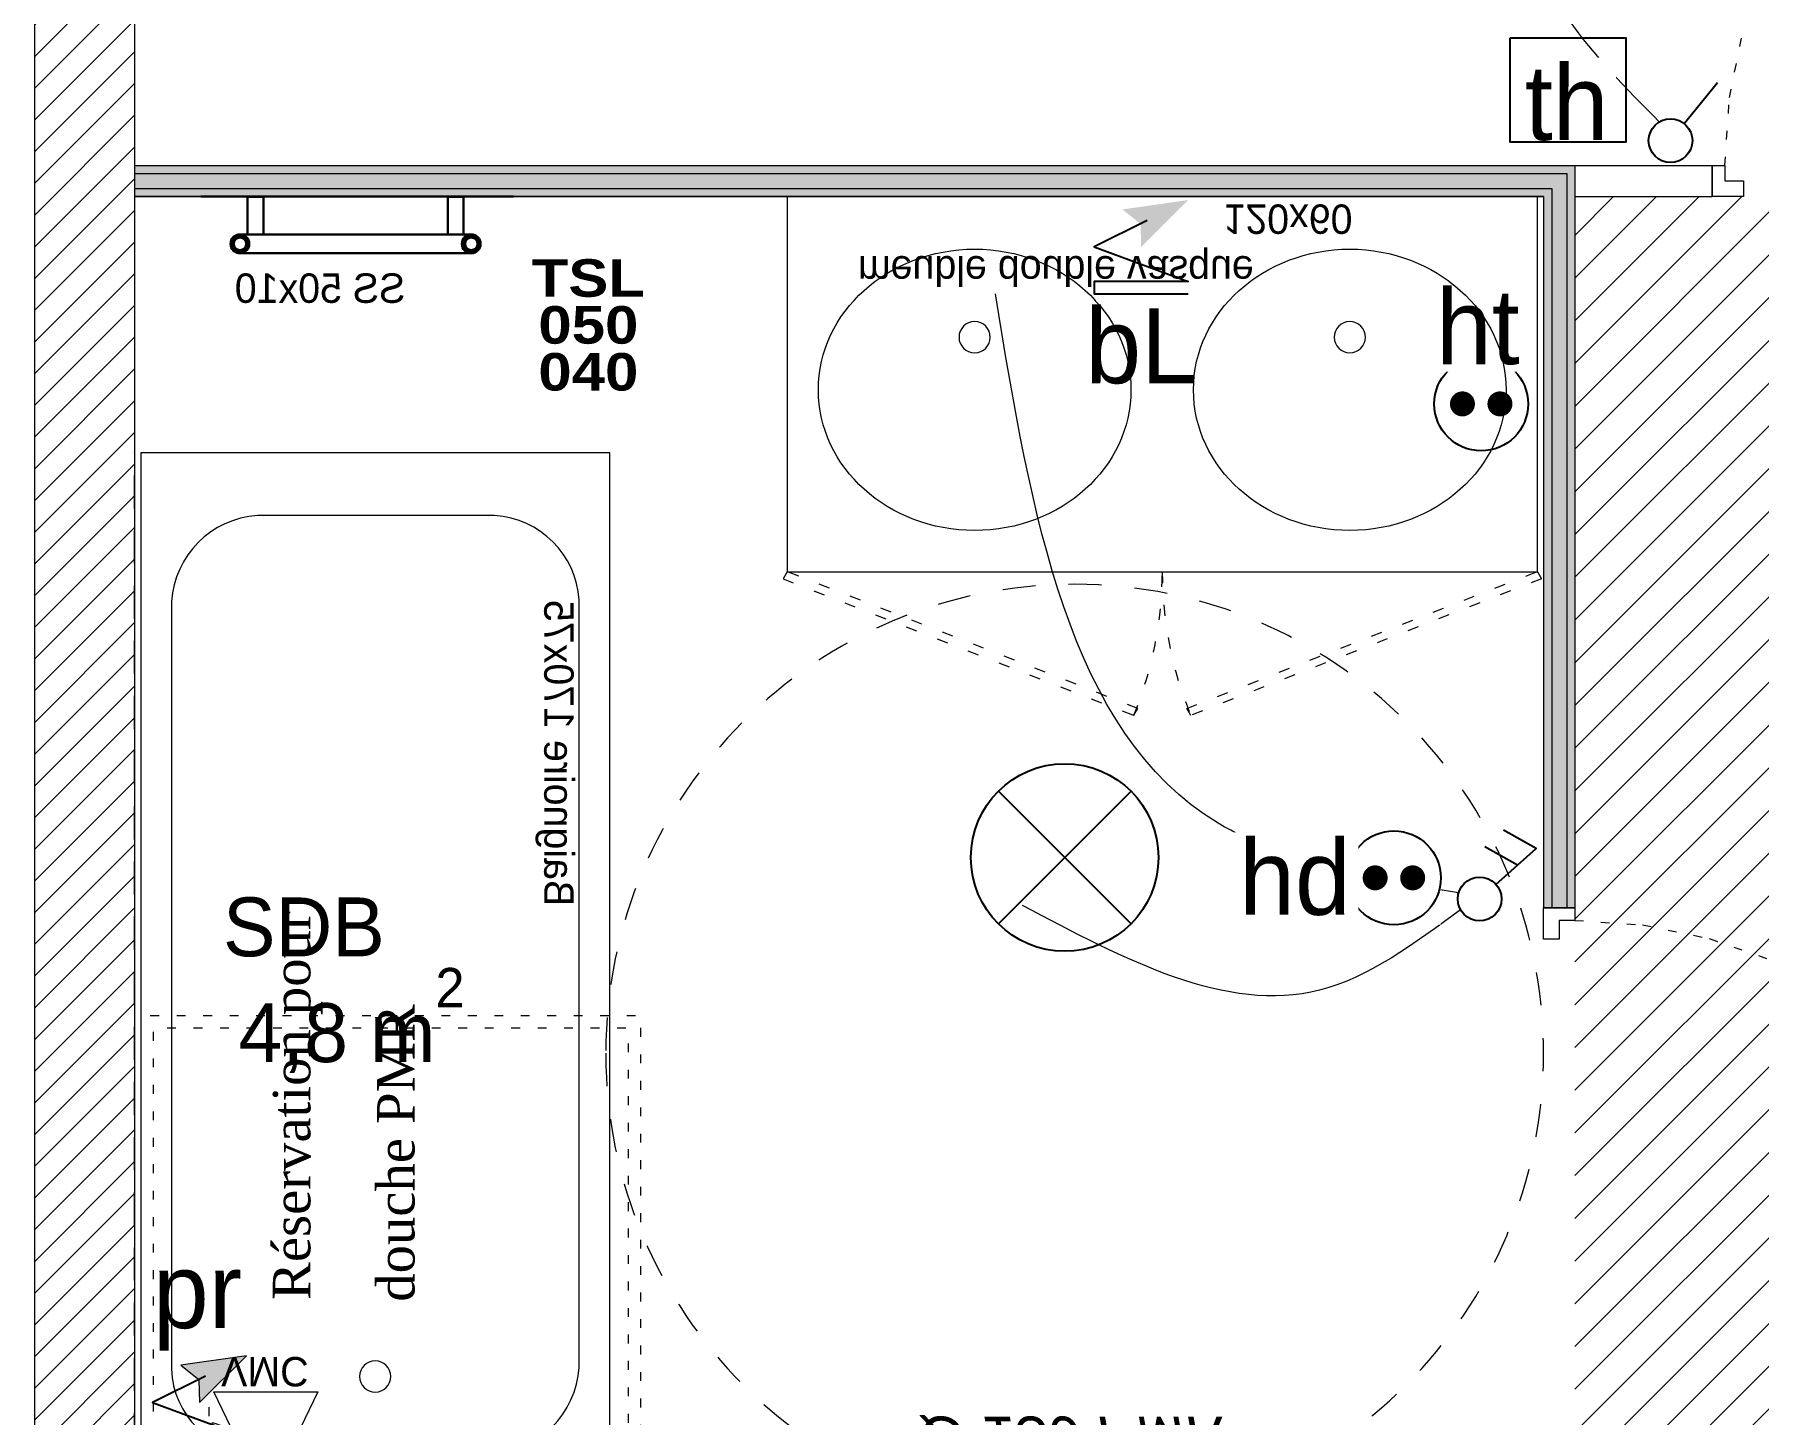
# Model space of a CAD drawing. Header units: centimetres. Extents: x 2666 to 9670, y 1889 to 5633.
# Drawn here: x 6209.9 to 6485.6, y 4415.6 to 4636.3 of the extents above; entities that cross this region are included whole.
import ezdxf

# ---------------------------------------------------------------- set-up
doc = ezdxf.new("R2010")
doc.units = ezdxf.units.CM
doc.header["$LTSCALE"] = 12.7
for name, pattern in [('Style de ligne -1', [0.83328, 0.41656, -0.41672]), ('Style de ligne -11', [0.694444, 0.41656, -0.277884]), ('Style de ligne -18', [0.328084, 0.109361, -0.218723]), ('Style de ligne -19', [0.333333, 0.111111, -0.222222]), ('Style de ligne -5', [0.41656, 0.13885, -0.27771]), ('VW-01', [0.83312, 0.41656, -0.41656])]:
    doc.linetypes.add(name, pattern=pattern)
for name, color, linetype, lineweight in [('B BATI-équipement-sanitaires', 7, 'Continuous', 5), ('B Faux plafonds', 7, 'Continuous', 5), ('B GÈnÈral', 7, 'Continuous', 5), ('B Général', 7, 'Continuous', 5), ('C ANNOTATIONS-PMR', 7, 'Style de ligne -5', 5), ('C ANNOTATIONS-prestations', 7, 'Continuous', 5), ('C ANNOTATIONS-texte', 7, 'Continuous', 5), ('C ANNOTATIONS-texte surfaces', 7, 'Continuous', 5), ('F REMPLISSAGE-vert clair', 7, 'Continuous', 13), ('F REMPLISSAGE-vert clair-1', 7, 'Continuous', 5), ('F REMPLISSAGE-vert foncÈ', 7, 'Continuous', 5), ('F REMPLISSAGE-vert foncé', 7, 'Continuous', 13), ('prlm-ELEC-CFO', 1, 'Continuous', 25)]:
    doc.layers.add(name, color=color, linetype=linetype, lineweight=lineweight)
doc.layers.add('B faience', color=7, linetype='Style de ligne -11', lineweight=13, true_color=0x0040ff)
doc.layers.add('D SURFACES-shab', color=1, linetype='Continuous', lineweight=5, true_color=0xff0000)
doc.layers.add('prlm-CHAUFF-CONV', color=20, linetype='Continuous')
doc.layers.add('prlm-MOD-PB', color=123, linetype='Continuous')
doc.styles.add('Eurostile', font='')
doc.styles.add('Eurostile (italic)', font='')
doc.styles.add('prlm-chauff-rad', font='ariblk.ttf', dxfattribs={"height": 12})
doc.styles.add('prlm-elec-cfa', font='comic.ttf', dxfattribs={"height": 12})
doc.styles.add('prlm-elec-cfo', font='comic.ttf', dxfattribs={"height": 12})
doc.styles.add('prlm-vmc', font='pala.ttf', dxfattribs={"height": 14})
doc.styles.get('Eurostile').set_extended_font_data('Eurostile')
doc.styles.get('Eurostile (italic)').set_extended_font_data('Eurostile', italic=True)

# ---------------------------------------------------------------- blocks, each defined once
blk = doc.blocks.new('xi.SA')
at = {"layer": 'prlm-ELEC-CFO', "color": 0}
blk.add_lwpolyline([(0.2, -1.28), (5.5, 5.28)], dxfattribs=at)
blk.add_circle((-2, -4), 3.5, dxfattribs=at)
blk = doc.blocks.new('xi.BL')
at = {"color": 0, "lineweight": 5}
blk.add_wipeout([(-7.5, -7.5), (7.5, -7.5), (7.5, 7.5), (-7.5, 7.5)], dxfattribs=at).dxf.layer = 'prlm-ELEC-CFO'
at = {"layer": 'prlm-ELEC-CFO', "lineweight": 5}
blk.add_hatch(color=0, dxfattribs=at).paths.add_polyline_path([(-3, 6), (-0.1, 3.7), (0, 0), (7.5, 7.5)])
at = {"layer": 'prlm-ELEC-CFO', "color": 0}
blk.add_lwpolyline([(0.95, 4.23), (-7.5, 0), (7.5, -5.5), (-7.5, -5.5), (-7.5, -7.5), (7.5, -7.5)], dxfattribs=at)
blk = doc.blocks.new('xi.PTCE')
at = {"layer": 'prlm-ELEC-CFO', "color": 0}
for points in [[(-10.61, 10.61), (10.61, -10.61)], [(10.61, 10.61), (-10.61, -10.61)]]:
    blk.add_lwpolyline(points, dxfattribs=at)
at = {"layer": 'prlm-ELEC-CFO', "color": 0, "linetype": 'ByBlock'}
blk.add_circle((0, 0), 15, dxfattribs=at)
blk = doc.blocks.new('xi.DA')
at = {"layer": 'prlm-ELEC-CFO', "color": 0}
for points in [[(0.61, -1.67), (7.04, 4.05), (1.81, 7.01)], [(4.05, 1.39), (-1.17, 4.34)]]:
    blk.add_lwpolyline(points, dxfattribs=at)
blk.add_circle((-2, -4), 3.5, dxfattribs=at)
blk = doc.blocks.new('xi.PCHD')
at = {"color": 0, "lineweight": 5}
blk.add_wipeout([(-7.5, -7.5), (7.5, -7.5), (7.5, 7.5), (-7.5, 7.5)], dxfattribs=at).dxf.layer = 'prlm-ELEC-CFO'
at = {"layer": 'prlm-ELEC-CFO', "color": 0, "linetype": 'ByBlock', "lineweight": 5, "const_width": 2}
for points in [[(-4, 0, 1), (-2, 0, 1)], [(2, 0, 1), (4, 0, 1)]]:
    blk.add_lwpolyline(points, format="xyb", close=True, dxfattribs=at)
at = {"layer": 'prlm-ELEC-CFO', "color": 0, "linetype": 'ByBlock', "lineweight": -2}
blk.add_circle((0, 0), 7.5, dxfattribs=at)
blk = doc.blocks.new('xi.PCHT')
at = {"color": 0, "lineweight": 5}
blk.add_wipeout([(-7.5, -7.5), (7.5, -7.5), (7.5, 7.5), (-7.5, 7.5)], dxfattribs=at).dxf.layer = 'prlm-ELEC-CFO'
at = {"layer": 'prlm-ELEC-CFO', "color": 0, "linetype": 'ByBlock', "lineweight": 5, "const_width": 2}
for points in [[(-4, 0, 1), (-2, 0, 1)], [(2, 0, 1), (4, 0, 1)]]:
    blk.add_lwpolyline(points, format="xyb", close=True, dxfattribs=at)
at = {"layer": 'prlm-ELEC-CFO', "color": 0, "linetype": 'ByBlock', "lineweight": -2}
blk.add_circle((0, 0), 7.5, dxfattribs=at)
blk = doc.blocks.new('xi.PR')
at = {"layer": 'prlm-ELEC-CFO', "lineweight": 5}
blk.add_hatch(color=0, dxfattribs=at).paths.add_polyline_path([(-3, 6), (-0.1, 3.7), (0, 0), (7.5, 7.5)])
at = {"layer": 'prlm-ELEC-CFO', "color": 0, "lineweight": 5, "flags": 128}
blk.add_lwpolyline([(-3, 6), (-0.1, 3.7), (0, 0), (7.5, 7.5)], close=True, dxfattribs=at)
at = {"layer": 'prlm-ELEC-CFO', "color": 0}
blk.add_lwpolyline([(0.95, 4.23), (-7.5, 0), (7.5, -5.5), (-7.5, -5.5), (-7.5, -7.5), (7.5, -7.5)], dxfattribs=at)
blk = doc.blocks.new('VMC')
at = {"layer": 'B Général', "color": 7, "linetype": 'Style de ligne -1', "lineweight": 13}
blk.add_line((0, 10.77), (0, 17), dxfattribs=at)
at = {"layer": 'B Général', "color": 250, "linetype": 'Continuous', "lineweight": 5, "true_color": 0x444444, "flags": 128}
blk.add_lwpolyline([(0, 10.77), (-8.34, -6.52), (8.34, -6.52)], close=True, dxfattribs=at)
at = {"layer": 'C ANNOTATIONS-prestations', "insert": (-7.15, -7.39), "char_height": 4.706, "attachment_point": 1, "line_spacing_factor": 0.894142, "style": 'Eurostile'}
blk.add_mtext('VMC', dxfattribs=at)
blk = doc.blocks.new('Groupe-11-1')
at = {"layer": 'B Général', "color": 252, "linetype": 'Style de ligne -19', "lineweight": 5, "true_color": 0x989898}
for p, q in [((-29.11, -35.61), (-29.11, -22.61)), ((-22.61, -29.11), (-35.61, -29.11))]:
    blk.add_line(p, q, dxfattribs=at)
at = {"layer": 'B Général', "color": 252, "linetype": 'Style de ligne -19', "lineweight": 5, "true_color": 0x989898, "flags": 128}
for points in [[(-40, -40), (-40, 40), (40, 40), (40, -40)], [(-38, -38), (-38, 38), (38, 38), (38, -38)]]:
    blk.add_lwpolyline(points, close=True, dxfattribs=at)
at = {"layer": 'B Général', "color": 252, "linetype": 'Style de ligne -19', "lineweight": 5, "true_color": 0x989898}
for radius in [4, 3]:
    blk.add_circle((-29.11, -29.11), radius, dxfattribs=at)
blk = doc.blocks.new('Douche pointillée')
at = {"layer": 'B Général', "color": 252, "true_color": 0x989898}
blk.add_blockref('Groupe-11-1', (0, 0), dxfattribs=at)
blk = doc.blocks.new('Baignoire 75_170')
at = {"layer": 'B faience', "lineweight": 18, "flags": 128}
blk.add_lwpolyline([(-85, 38.5), (-85, -37.5), (86, -37.5)], dxfattribs=at)
at = {"layer": 'B Général', "color": 7, "linetype": 'Continuous', "lineweight": 5, "flags": 128}
blk.add_lwpolyline([(-84, -36.5), (-84, 38.5), (86, 38.5), (86, -36.5)], close=True, dxfattribs=at)
blk.add_lwpolyline([(-74, -17.85), (-74, 19.85, -0.379059), (-60.25, 33.6), (62.5, 33.6, -0.377778), (76, 20.1), (76, -17.85, -0.374545), (62.25, -31.6), (-60.5, -31.6, -0.392593), (-74, -18.1)], format="xyb", close=True, dxfattribs=at)
at = {"layer": 'B Général', "color": 7, "linetype": 'Continuous', "lineweight": 5}
blk.add_circle((-61.7, 1), 2.5, dxfattribs=at)
at = {"layer": 'B Général', "color": 8, "true_color": 0x767676}
blk.add_blockref('Douche pointillée', (-44, 3.5), dxfattribs=at)
at = {"layer": 'C ANNOTATIONS-prestations', "insert": (62.5, 26.61), "char_height": 4.706, "width": 80, "attachment_point": 9, "line_spacing_factor": 0.894142, "style": 'Eurostile'}
blk.add_mtext('Baignoire 170x75', dxfattribs=at)
blk = doc.blocks.new('Rond 150_PMR')
at = {"layer": 'B Général', "color": 154, "linetype": 'VW-01', "lineweight": 5, "true_color": 0x0053a6}
blk.add_circle((0, 0), 75, dxfattribs=at)
at = {"layer": 'B Général', "color": 154, "true_color": 0x0053a6, "insert": (-61.5, 0), "char_height": 7.059, "attachment_point": 5, "rotation": 90, "line_spacing_factor": 0.894142, "style": 'Eurostile (italic)'}
blk.add_mtext('Ø 150 PMR', dxfattribs=at)

msp = doc.modelspace()

# ---------------------------------------------------------------- hatches: boundary and pattern name
at = {"layer": 'B Faux plafonds', "linetype": 'Continuous', "lineweight": 5, "true_color": 0xaaaaaa}
h = msp.add_hatch(dxfattribs=at)
h.set_pattern_fill('F_P__SOFFITE', color=253, style=0, pattern_type=2)
h.set_pattern_definition([(45, (0, 0.2205), (-3.5277778, 3.3072917), [])])
h.paths.add_polyline_path([(6852.89, 4471.39), (6928.53, 4471.39), (6928.53, 4393.39), (6935.53, 4393.39), (6935.53, 4423.22), (7146.53, 4423.22), (7146.53, 4290.76), (7120.2, 4290.76), (7120.2, 4225.66), (6805.89, 4225.66), (6805.89, 4300.39), (6456.27, 4300.39), (6456.27, 4610.39), (6576.26, 4610.39), (6576.27, 4420.39), (6696.27, 4420.39), (6696.27, 4393.39), (6696.34, 4393.39), (6696.34, 4393.39), (6852.89, 4393.39)])
at = {"layer": 'B GÈnÈral', "linetype": 'Continuous', "lineweight": 5}
h = msp.add_hatch(dxfattribs=at)
h.set_pattern_fill('50_BETON', style=0, pattern_type=2)
h.set_pattern_definition([(45, (0, 0), (2.4253472, -2.6458333), [])])
h.paths.add_polyline_path([(6209.89, 4282.39), (6225.89, 4300.39), (6225.89, 4917.49), (6209.89, 4917.49)])
at = {"layer": 'prlm-ELEC-CFO', "lineweight": 30}
h = msp.add_hatch(color=256, dxfattribs=at)
edge = h.paths.add_edge_path()
edge.add_arc((6242.75, 4602.84), 1.5, 180, 540)
edge = h.paths.add_edge_path(flags=17)
edge.add_arc((6242.75, 4602.84), 1, 180, 540)
h = msp.add_hatch(color=256, dxfattribs=at)
h.paths.add_polyline_path([(6281.25, 4602.84, 1), (6278.25, 4602.84, 1)])
h.paths.add_polyline_path([(6278.75, 4602.84, -1), (6280.75, 4602.84, -1)], flags=16)

# ---------------------------------------------------------------- linework, layer by layer
at = {"layer": 'B BATI-équipement-sanitaires', "color": 7, "linetype": 'Style de ligne -5', "lineweight": 5}
for p, q in [((6330.27, 4550.39), (6329.62, 4549.26)), ((6386.35, 4528.55), (6330.27, 4550.39)), ((6394.18, 4528.55), (6450.27, 4550.39)), ((6450.27, 4550.39), (6450.92, 4549.26)), ((6329.62, 4549.26), (6385.7, 4527.43)), ((6450.92, 4549.26), (6394.83, 4527.43)), ((6385.7, 4527.43), (6386.35, 4528.55)), ((6394.83, 4527.43), (6394.18, 4528.55))]:
    msp.add_line(p, q, dxfattribs=at)
for centre, start, end in [((6330.27, 4550.39), 337.5, 0), ((6450.27, 4550.39), 180, 202.5)]:
    msp.add_arc(centre, 60, start, end, dxfattribs=at)
at = {"layer": 'B GÈnÈral', "color": 9, "linetype": 'Continuous', "true_color": 0xc0dcc0}
msp.add_solid([(6456.27, 4615.39), (6451.27, 4610.39), (6456.27, 4496.64), (6451.27, 4496.64)], dxfattribs=at)
at = {"layer": 'B Général', "color": 7, "linetype": 'Continuous', "lineweight": 18}
for p, q in [((6209.89, 4917.49), (6209.89, 4282.39)), ((6225.89, 4883.39), (6225.89, 4300.39))]:
    msp.add_line(p, q, dxfattribs=at)
at = {"layer": 'B Général', "color": 7, "linetype": 'Continuous', "lineweight": 5}
for p, q in [((6209.89, 4917.49), (6209.89, 4282.39)), ((6225.89, 4883.39), (6225.89, 4300.39)), ((6456.27, 4615.39), (6478.26, 4615.39)), ((6478.26, 4615.39), (6478.26, 4610.39)), ((6456.27, 4610.39), (6478.26, 4610.39))]:
    msp.add_line(p, q, dxfattribs=at)
at = {"layer": 'B Général', "linetype": 'Style de ligne -18', "lineweight": 5}
for p, q in [((6480.99, 4626.22), (6483.16, 4636.87)), ((6480.26, 4615.39), (6480.99, 4626.22)), ((6456.27, 4494.64), (6467.1, 4493.91)), ((6467.1, 4493.91), (6477.75, 4491.74)), ((6477.75, 4491.74), (6488.03, 4488.17))]:
    msp.add_line(p, q, dxfattribs=at)
at = {"layer": 'B Général', "color": 98, "linetype": 'Continuous', "lineweight": 13, "true_color": 0x004400}
for p, q in [((6225.89, 4615.39), (6456.27, 4615.39)), ((6456.27, 4615.39), (6456.27, 4496.64)), ((6451.27, 4610.39), (6451.27, 4496.64)), ((6456.27, 4496.64), (6451.27, 4496.64))]:
    msp.add_line(p, q, dxfattribs=at)
at = {"layer": 'B Général', "color": 7, "linetype": 'Continuous', "lineweight": 13}
for p, q in [((6456.27, 4615.39), (6478.26, 4615.39)), ((6456.27, 4610.39), (6478.26, 4610.39))]:
    msp.add_line(p, q, dxfattribs=at)
at = {"layer": 'B Général', "lineweight": 5}
for p, q in [((6330.27, 4610.39), (6330.27, 4550.39)), ((6450.27, 4550.39), (6450.27, 4610.39)), ((6330.27, 4550.39), (6450.27, 4550.39))]:
    msp.add_line(p, q, dxfattribs=at)
at = {"layer": 'B Général', "color": 7, "linetype": 'Continuous', "lineweight": 5, "flags": 128}
for points in [[(6478.26, 4615.39), (6480.26, 4615.39), (6480.26, 4612.89), (6483.26, 4612.89), (6483.26, 4610.39), (6478.26, 4610.39), (6478.26, 4610.39), (6478.26, 4610.39), (6478.26, 4614.67), (6478.26, 4614.67)], [(6456.27, 4496.64), (6456.27, 4494.64), (6453.77, 4494.64), (6453.77, 4491.64), (6451.27, 4491.64), (6451.27, 4496.64), (6451.27, 4496.64), (6451.27, 4496.64), (6455.55, 4496.64), (6455.55, 4496.64)]]:
    msp.add_lwpolyline(points, close=True, dxfattribs=at)
at = {"layer": 'B Général', "lineweight": 5, "extrusion": (0, 0, -1)}
for centre in [(6360.27, 4587.91), (6420.27, 4587.91)]:
    msp.add_ellipse(centre, major_axis=(1.77, 1.77), ratio=1, start_param=0.785398, end_param=7.068583, dxfattribs=at)
at = {"layer": 'D SURFACES-shab', "lineweight": 18}
msp.add_line((6225.89, 4610.39), (6225.89, 4398.39), dxfattribs=at)
at = {"layer": 'F REMPLISSAGE-vert clair'}
for p, q in [((6225.89, 4614.09), (6454.97, 4614.09)), ((6454.97, 4614.09), (6454.97, 4496.64)), ((6225.89, 4611.69), (6452.57, 4611.69)), ((6452.57, 4611.69), (6452.57, 4496.64))]:
    msp.add_line(p, q, dxfattribs=at)
at = {"layer": 'F REMPLISSAGE-vert clair-1', "color": 9, "linetype": 'Continuous', "true_color": 0xc0dcc0}
for points in [[(6225.89, 4611.69), (6225.89, 4614.09), (6452.57, 4611.69), (6454.97, 4614.09)], [(6452.57, 4611.69), (6454.97, 4614.09), (6452.57, 4496.64), (6454.97, 4496.64)]]:
    msp.add_solid(points, dxfattribs=at)
at = {"layer": 'F REMPLISSAGE-vert foncÈ', "color": 54, "linetype": 'Continuous', "true_color": 0x99aa00}
for points in [[(6225.89, 4614.09), (6225.89, 4615.39), (6454.97, 4614.09), (6456.27, 4615.39)], [(6454.97, 4614.09), (6456.27, 4615.39), (6454.97, 4496.64), (6456.27, 4496.64)], [(6451.27, 4610.39), (6452.57, 4611.69), (6451.27, 4496.64), (6452.57, 4496.64)]]:
    msp.add_solid(points, dxfattribs=at)
at = {"layer": 'F REMPLISSAGE-vert foncé', "color": 98, "linetype": 'Continuous', "lineweight": 13, "true_color": 0x004400}
for p, q in [((6225.89, 4615.39), (6456.27, 4615.39)), ((6456.27, 4615.39), (6456.27, 4496.64)), ((6451.27, 4610.39), (6451.27, 4496.64))]:
    msp.add_line(p, q, dxfattribs=at)
at = {"layer": 'F REMPLISSAGE-vert foncé'}
for p, q in [((6225.89, 4614.09), (6454.97, 4614.09)), ((6454.97, 4614.09), (6454.97, 4496.64)), ((6225.89, 4611.69), (6452.57, 4611.69)), ((6452.57, 4611.69), (6452.57, 4496.64))]:
    msp.add_line(p, q, dxfattribs=at)
at = {"layer": 'prlm-ELEC-CFO', "lineweight": 30}
for p, q in [((6286.49, 4610.39), (6236.49, 4610.39)), ((6246.51, 4610.34), (6243.98, 4610.34)), ((6243.98, 4610.34), (6243.98, 4604.34)), ((6246.51, 4604.34), (6246.51, 4610.34)), ((6275.98, 4610.34), (6278.51, 4610.34)), ((6275.98, 4604.34), (6275.98, 4610.34)), ((6278.51, 4610.34), (6278.51, 4604.34)), ((6242.75, 4604.34), (6279.75, 4604.34)), ((6243.98, 4604.34), (6246.51, 4604.34)), ((6278.51, 4604.34), (6275.98, 4604.34)), ((6242.75, 4601.34), (6279.75, 4601.34))]:
    msp.add_line(p, q, dxfattribs=at)
for centre, radius in [((6242.75, 4602.84), 1.5), ((6242.75, 4602.84), 1), ((6279.75, 4602.84), 1.5), ((6279.75, 4602.84), 1)]:
    msp.add_circle(centre, radius, dxfattribs=at)
at = {"layer": 'prlm-ELEC-CFO', "lineweight": 13}
for points in [[(6469.76, 4622.33), (6449.55, 4655.82), (6459.16, 4682.22), (6416.02, 4745.56)], [(6437.99, 4496.33), (6415.45, 4483.47), (6367.91, 4497.04)]]:
    msp.add_spline(points, degree=3, dxfattribs=at)

# ---------------------------------------------------------------- block references
at = {"layer": 'prlm-ELEC-CFO'}
for name, p in [('xi.SA', (6473.57, 4623.34)), ('xi.BL', (6386.9, 4602.34)), ('xi.PTCE', (6374.67, 4504.69)), ('xi.DA', (6443.03, 4502.06)), ('xi.PR', (6236.28, 4417.51))]:
    msp.add_blockref(name, p, dxfattribs=at)

# ---------------------------------------------------------------- texts
at = {"layer": 'C ANNOTATIONS-prestations', "extrusion": (0, 0, -1), "style": 'Eurostile'}
msp.add_text('120x60', height=4.706, rotation=180, dxfattribs=at).set_placement((-6400.06, 4609.14))
msp.add_text('SS 50x10', height=4.706, dxfattribs=at).set_placement((-6269.21, 4593.4))
at = {"layer": 'C ANNOTATIONS-texte', "insert": (6252.98, 4488.76), "char_height": 9.412, "attachment_point": 8, "line_spacing_factor": 0.894142, "style": 'Eurostile'}
msp.add_mtext('SDB', dxfattribs=at)
at = {"layer": 'C ANNOTATIONS-texte surfaces', "insert": (6260.61, 4487.03), "char_height": 9.412, "attachment_point": 2, "line_spacing_factor": 0.894142, "style": 'Eurostile'}
msp.add_mtext('4,8 m{\\H0.6667x;\\S2^ ;}', dxfattribs=at)
at = {"layer": 'prlm-MOD-PB', "style": 'prlm-vmc'}
for s, p in [('Réservation pour', (6254.01, 4433.94)), ('douche PMR', (6270.68, 4433.65))]:
    msp.add_text(s, height=6, rotation=90, dxfattribs=at).set_placement(p)

# ---------------------------------------------------------------- next in the draw order: linework, layer by layer
at = {"layer": 'B GÈnÈral', "color": 9, "linetype": 'Continuous', "true_color": 0xc0dcc0}
msp.add_solid([(6225.89, 4615.39), (6225.89, 4610.39), (6456.27, 4615.39), (6451.27, 4610.39)], dxfattribs=at)
at = {"layer": 'B Général', "color": 98, "linetype": 'Continuous', "lineweight": 13, "true_color": 0x004400}
msp.add_line((6225.89, 4610.39), (6451.27, 4610.39), dxfattribs=at)
at = {"layer": 'B Général', "lineweight": 5}
msp.add_line((6450.27, 4610.39), (6330.27, 4610.39), dxfattribs=at)
at = {"layer": 'D SURFACES-shab', "lineweight": 18}
msp.add_line((6451.27, 4610.39), (6225.89, 4610.39), dxfattribs=at)
at = {"layer": 'F REMPLISSAGE-vert foncÈ', "color": 54, "linetype": 'Continuous', "true_color": 0x99aa00}
msp.add_solid([(6225.89, 4610.39), (6225.89, 4611.69), (6451.27, 4610.39), (6452.57, 4611.69)], dxfattribs=at)
at = {"layer": 'F REMPLISSAGE-vert foncé', "color": 98, "linetype": 'Continuous', "lineweight": 13, "true_color": 0x004400}
msp.add_line((6225.89, 4610.39), (6451.27, 4610.39), dxfattribs=at)

# ---------------------------------------------------------------- next in the draw order: texts
at = {"layer": 'C ANNOTATIONS-prestations', "extrusion": (0, 0, -1), "style": 'Eurostile'}
msp.add_text('meuble double vasque', height=4.706, rotation=180, dxfattribs=at).set_placement((-6341.59, 4600.88))
at = {"layer": 'prlm-CHAUFF-CONV', "lineweight": 20, "insert": (6298.48, 4589.83), "char_height": 6, "width": 32.8236, "attachment_point": 5, "line_spacing_factor": 0.75, "style": 'prlm-chauff-rad', "bg_fill": 3, "box_fill_scale": 1.1, "bg_fill_color": 256, "bg_fill_transparency": 0}
msp.add_mtext('TSL\\P050\\P040', dxfattribs=at)
at = {"layer": 'prlm-ELEC-CFO', "lineweight": 20, "char_height": 12, "attachment_point": 5, "line_spacing_factor": 0.8, "bg_fill": 3, "box_fill_scale": 1.1, "bg_fill_color": 256, "bg_fill_transparency": 0}
for s, insert, style in [('th', (6454.98, 4625.36), 'prlm-elec-cfa'), ('bL', (6386.9, 4586.45), 'prlm-elec-cfo'), ('pr', (6235.97, 4433.61), 'prlm-elec-cfo')]:
    msp.add_mtext(s, dxfattribs=dict(at, insert=insert, style=style))

# ---------------------------------------------------------------- next in the draw order: linework, layer by layer
at = {"layer": 'B Général', "lineweight": 5, "extrusion": (0, 0, -1)}
msp.add_ellipse((6360.27, 4579.49), major_axis=(-25, 0), ratio=0.9, start_param=3.141593, end_param=9.424778, dxfattribs=at)
at = {"layer": 'prlm-ELEC-CFO'}
msp.add_lwpolyline([(6445.91, 4635.77), (6464.42, 4635.77), (6464.42, 4619.09), (6445.91, 4619.09)], close=True, dxfattribs=at)
at = {"layer": 'prlm-ELEC-CFO', "lineweight": 13}
msp.add_spline([(6437.67, 4499.04), (6399.21, 4510.18), (6363.58, 4594.84)], degree=3, dxfattribs=at)

# ---------------------------------------------------------------- next in the draw order: block references
at = {"layer": 'B Général', "color": 7, "extrusion": (0, 0, -1), "zscale": -1}
for name, p, rotation in [('Baignoire 75_170', (-6263.39, 4483.39), 90), ('VMC', (-6246.89, 4412.72), 180)]:
    msp.add_blockref(name, p, dxfattribs=dict(at, rotation=rotation))

# ---------------------------------------------------------------- next in the draw order: block references
at = {"layer": 'prlm-ELEC-CFO'}
for name, p in [('xi.PCHT', (6441.29, 4577.24)), ('xi.PCHD', (6427.33, 4501.44))]:
    msp.add_blockref(name, p, dxfattribs=at)

# ---------------------------------------------------------------- next in the draw order: texts
at = {"layer": 'prlm-ELEC-CFO', "lineweight": 20, "char_height": 12, "attachment_point": 5, "line_spacing_factor": 0.8, "style": 'prlm-elec-cfo', "bg_fill": 3, "box_fill_scale": 1.1, "bg_fill_color": 256, "bg_fill_transparency": 0}
for s, insert in [('ht', (6440.74, 4589.52)), ('hd', (6411.5, 4501.44))]:
    msp.add_mtext(s, dxfattribs=dict(at, insert=insert))

# ---------------------------------------------------------------- next in the draw order: linework, layer by layer
at = {"layer": 'B Général', "lineweight": 5, "extrusion": (0, 0, -1)}
msp.add_ellipse((6420.27, 4579.49), major_axis=(-25, 0), ratio=0.9, start_param=3.141593, end_param=9.424778, dxfattribs=at)

# ---------------------------------------------------------------- next in the draw order: block references
at = {"layer": 'C ANNOTATIONS-PMR', "color": 7, "extrusion": (0, 0, -1), "zscale": -1, "rotation": 90}
msp.add_blockref('Rond 150_PMR', (-6376.27, 4473.39), dxfattribs=at)

doc.saveas('drawing.dxf')
